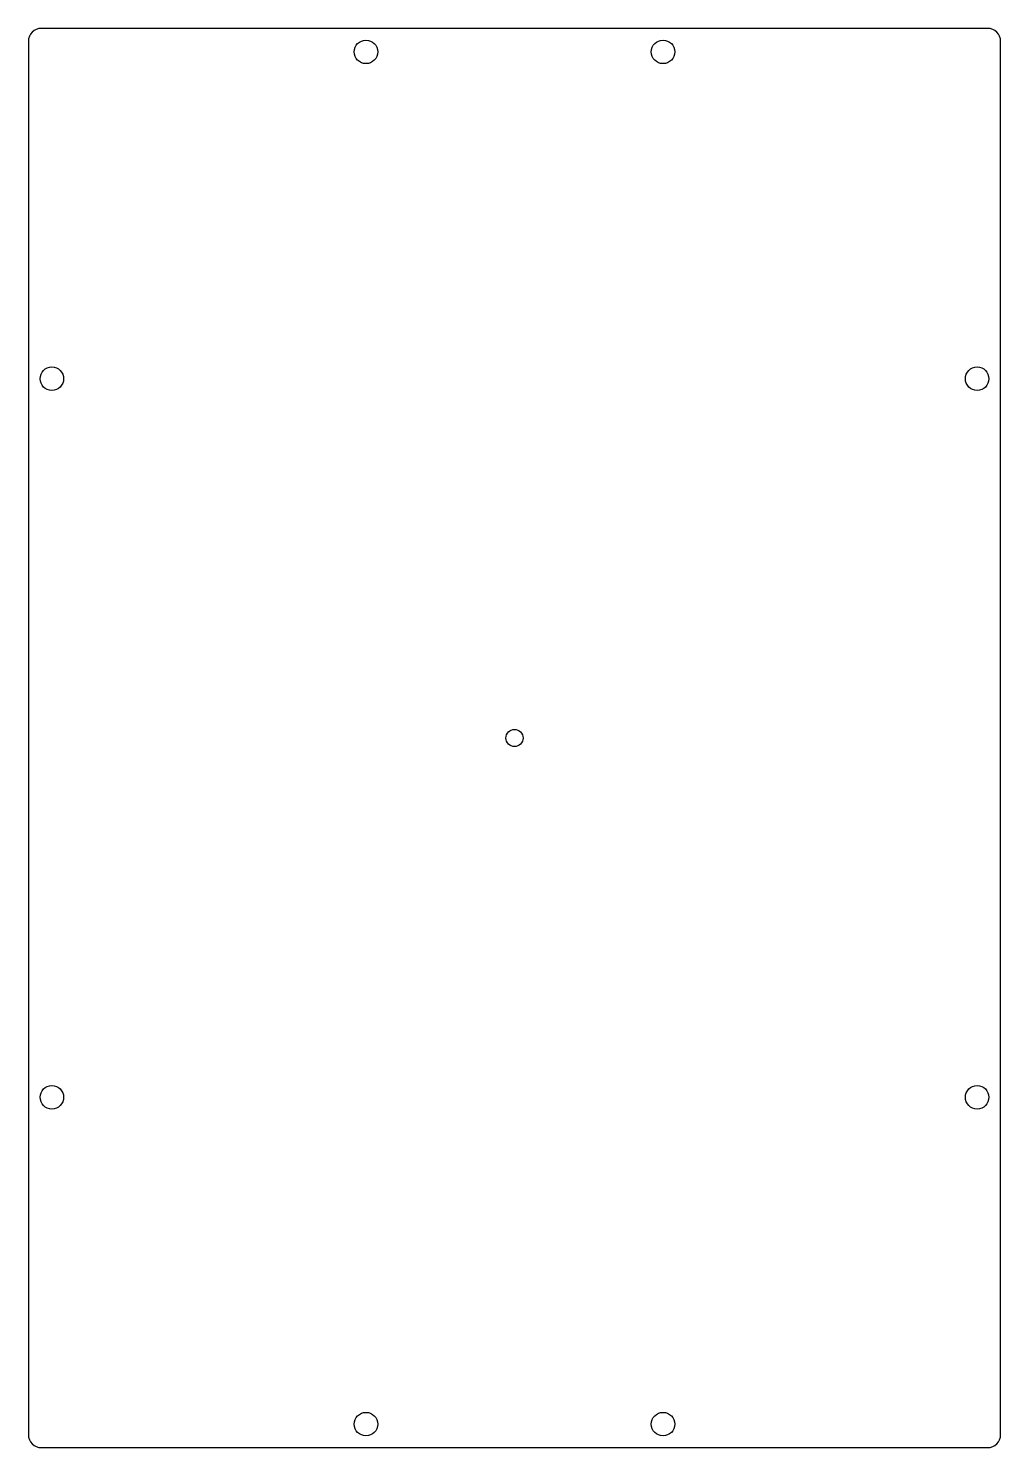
# Model space of a CAD drawing. Header units: millimetres. Extents: x 0 to 227, y 0 to 332.
import ezdxf

# ---------------------------------------------------------------- set-up
doc = ezdxf.new("R2010")
doc.units = ezdxf.units.MM
doc.layers.add('HOLES', color=7, linetype='Continuous')
doc.layers.add('OUTLINE', color=7, linetype='Continuous')

msp = doc.modelspace()

# ---------------------------------------------------------------- linework, layer by layer
at = {"layer": 'HOLES'}
for centre, radius in [((78.96, 326.5), 2.75), ((148.44, 326.5), 2.75), ((5.5, 250.05), 2.75), ((221.9, 250.05), 2.75), ((113.7, 166), 2), ((5.5, 81.95), 2.75), ((221.9, 81.95), 2.75), ((78.96, 5.5), 2.75), ((148.44, 5.5), 2.75)]:
    msp.add_circle(centre, radius, dxfattribs=at)
at = {"layer": 'OUTLINE'}
msp.add_lwpolyline([(3, 0), (224.4, 0, 0.414214), (227.4, 3), (227.4, 329, 0.414214), (224.4, 332), (3, 332, 0.414214), (0, 329), (0, 3, 0.414214)], format="xyb", close=True, dxfattribs=at)

doc.saveas('drawing.dxf')
